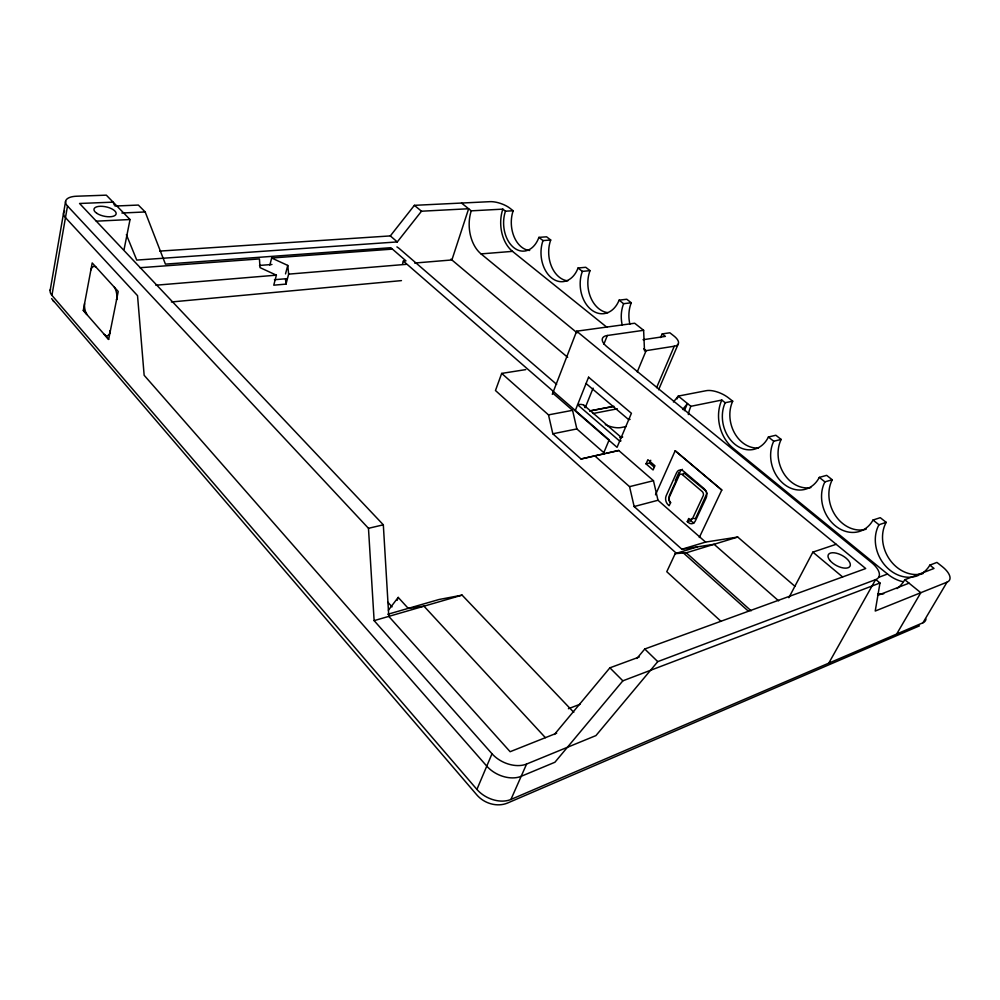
<?xml version="1.0" encoding="UTF-8"?>
<svg xmlns="http://www.w3.org/2000/svg" width="1000" height="1000" viewBox="0 0 1000 1000"><rect width="100%" height="100%" fill="white"/><g stroke="black" fill="none" stroke-linecap="round" stroke-linejoin="round"><path stroke-width="1.5" d="M693.962 518.6L693.962 518.6A3.225 2.425 72.8 0 0 695.925 517.7L706.875 493.45A3.25 2.475 73.6 0 0 706.775 492.612M876.625 580.225L879.987 582.987L875.225 611.038L947.025 582.163A19.775 8.812 29.1 0 0 942.163 566.538L936.938 562.413L929.85 565.125A33.725 28.012 63 0 1 920.275 574.487M50.15 290.425L65.6 201.325M925.987 619.05A19.412 9.15 29.7 0 1 922.95 622.775L510.938 799.45A25.175 17.4 25.8 0 1 476.912 789.412L51.925 295.35L67.5 206A19.9 8.338 12 0 1 76.575 196.225L106.325 195.162L130.037 219.525L124.1 249.35M84.562 303.612A9.675 4.537 82.8 0 0 86.9 314.55L83.287 310.413L92.2 262.95L118.225 291.475L108.637 339.412L104.175 334.312M116.675 299.237L116.538 299.9L116.8 298.575A9.925 4.775 83.1 0 0 114.375 287.262M110 332.562L110.025 330.812L110 332.562A9.787 4.662 82.5 0 1 104.887 335.125M269.85 265.087L271.663 258.012L392.1 249.137M140.013 267.725L259.438 258.925L260.012 267.613L276.375 275.163L273.762 285.188L286 284.1L288.637 274.137L287.762 265.425L271.663 258.012M285.525 273.9L287.762 265.425M402.55 263.675L403.363 261.075L405.962 260.863L390.812 247.712L165.425 264.125L145.188 211.962L138.35 205.062L115 206.038M397.175 600.312L398.212 597.388L408.237 608.375L423.975 606.175L545.388 737.663M525.75 369.613L501.688 373.4L495.475 390.525L676.112 553.062M552.288 394.312L576.65 331.188L634.663 323.237L643.625 330.3L644.513 350.913L674.275 346.225A16.475 6.775 22.3 0 0 673.787 335.863L669.837 332.788L662.225 333.913A28.925 21.65 83.1 0 1 660.35 337.575M603.875 344.162L607.337 335.487L643.625 330.3M585.237 407.7L593.1 388.15M637.263 371.9L646.112 350.662L643.713 348.738M603.362 453.762L609.15 439.888L403.363 261.075M476.912 789.412L492.013 753.763L374.125 620.638L368.475 528.312L67.5 206M656.575 387.65L674.275 346.225M658.6 389.75L678.125 344.212M646.05 463.888L647.887 459.688L654.938 465.763L653.088 469.963L646.05 463.888L649.513 463.075L650.738 460.275M677.038 398.925L678.275 396.087L706.237 390.688A17.038 7.325 23.8 0 1 728.5 397.863L732.7 401.188A30.375 24.175 76.5 0 0 734.488 432.938A30.375 24.175 76.5 0 0 758.487 447.975M510.938 799.45L526.6 764.038L595.938 735.588L657.763 661.625L875.6 579.637A21.525 10.088 28.3 0 0 871.475 562.487L606.875 346.675A17.725 7.55 21.8 0 1 607.337 335.487M684.35 410.662L687.487 403.562L682.625 409.5M655.5 494.825L675.175 450.75L721.787 490.037L699.3 537.5M675.263 480.7L678.975 472.475M687.275 521.6L688.725 518.462L689.575 519.175A3.237 2.425 72.9 0 0 692.487 518.675L703.288 495.562A3.262 2.475 73.7 0 0 702.375 491.7L682.212 474.5A3.225 2.425 74.9 0 0 679.325 475.087L668.9 498.1A3.2 2.375 74.1 0 0 669.775 501.875L670.588 502.612L669.175 505.737L668.275 504.95A6.637 4.925 74.1 0 1 666.162 495.825L676.625 472.663A6.7 5.038 74.9 0 1 683.6 471.213L703.962 488.537A6.787 5.138 73.6 0 1 706.15 497.887L695.225 521.188A6.725 5.038 72.9 0 1 688.188 522.4L687.275 521.6L690.7 520.625L691.675 518.538M697.513 546.85L675.212 553.638L666.775 571.712L720.75 621.112M788.863 597.7L812.862 552.125L836.188 544.288M682.638 474.487L683.213 473.713A3.212 2.425 74.8 0 1 684.375 473.25L706.075 491.1A3.25 2.475 73.6 0 1 706.5 491.812M875.6 579.637L828.775 663.162A20.738 10.8 29.6 0 0 830.163 662.4M896.663 634.05L920.8 592.712L904.788 579.725A40.075 32.713 64.2 0 1 897.013 588.587M922.95 622.775L947.025 582.163M388.387 610.225L398.212 597.388M159.688 251.1L390.325 235.912L414.387 205.338L490 201.663A14.912 5.587 19.1 0 1 509.9 208.212L513.162 210.763A26.975 18.637 86.7 0 0 529.663 250.475M126.375 234.65L136.75 260.075L397.3 241.925L421.5 211.213L468.638 208.75L451.9 259.95L414.625 263.05M673.425 402L678.275 396.087L690.875 406.3L721.812 400.05L725.188 402.725A30.55 24.2 76.6 0 0 735.2 444.525A30.55 24.2 76.6 0 0 768.4 437.013L775.85 435.25L781.162 439.438A31.275 25.412 72.8 0 0 783.688 473.325A31.275 25.412 72.8 0 0 810.837 487.6M554.412 734.463L609.888 667.825L639.175 657.038M636.862 658.487L644.762 649.013L865.713 568.538L576.65 331.188M879.987 582.987L622.863 680.825L554.913 762.25L521.175 776.312A25.463 17.212 25.5 0 1 486.775 766.125L144.15 375.288L137.537 295.663L65.475 217.625A19.812 8.425 11.9 0 1 64.638 210.9M919.45 625.85L507.6 803.012C497.075 807.4 484.3 803.512 476.962 795.062L51.612 298.612M556.675 733.175L510.125 751.712L388.787 616.388L383.325 524.812L79.562 203.475L113.125 202.15L114.275 204.975M877.575 595.438L909.038 583.162M904.788 579.725L934.025 568.45L929.85 565.125M568.413 708.725L580.062 704.237M879.062 577.2L887.513 574.025A39.125 32.487 63 0 0 902.825 581.688M768.4 437.013L773.725 441.238A31.45 25.45 72.9 0 0 784.075 484.212A31.45 25.45 72.9 0 0 819.287 477.4L824.912 481.85A32.5 26.725 68.4 0 0 835.638 526.075A32.5 26.725 68.4 0 0 873.025 520.037L878.962 524.75L886.188 522.35A33.525 27.95 62.7 0 0 890.075 560.1A33.525 27.95 62.7 0 0 923.312 573.438M873.025 520.037L880.263 517.675L886.188 522.35M675.212 553.638L686.3 552.8L737.738 537.05L794.938 586.312M501.688 373.4L548.5 414.875L552.825 433.787L581.025 459L594.738 455.812L629.55 486.65L634.15 506.538L681.888 549.25L705.562 542.087L737.738 537.05M374.125 620.638L462.1 595.125L573.8 712.35M387.8 614.275L438.975 599.513L462.1 595.125M824.912 481.85L832.25 479.775A32.312 26.688 68.2 0 0 835.638 515.875A32.312 26.688 68.2 0 0 866.162 529.212M819.287 477.4L826.65 475.35L832.25 479.775M634.15 506.538L657.987 500.262L705.562 542.087M629.55 486.65L653.462 480.7L657.987 500.262M773.725 441.238L781.162 439.438M368.475 528.312L383.325 524.812M630.1 419.338L628.713 419.663L586.062 383.512M606.362 453.35L618.725 450.475L653.462 480.7M594.738 455.812L618.725 450.475M581.025 459L604.987 453.675L576.85 428.938L572.575 410.312L552.762 393.075M619.712 437.638L622.725 436.987M625.913 426.562L621.413 427.488A17.475 8.162 22.3 0 1 605.325 424.65M725.188 402.725L732.7 401.188M552.825 433.787L576.85 428.938M593.2 413.488L617.337 408.812M589.788 410.95L613.938 406.312M589.975 410.925L612.962 406.512M548.5 414.875L572.575 410.312M621.025 440.85L619.688 441.1L577.612 404.738C580.087 404.162 584.825 403.888 584.963 407.45M681.888 549.25L714.087 544.288L778.637 600.85M643.037 339.725L665.387 336.388L662.225 333.913M461.512 203.05L471.25 210.837L502.837 209.137L505.462 211.188A27.113 18.625 86.7 0 0 513.975 247.775A27.113 18.625 86.7 0 0 538.9 237.375L543.013 240.588A27.675 19.575 85.7 0 0 551.775 278.075A27.675 19.575 85.7 0 0 578.05 268.012L582.362 271.388A28.275 20.575 84.6 0 0 591.388 309.812A28.275 20.575 84.6 0 0 619.113 300.163L623.625 303.7L631.275 302.762A28.763 21.637 83.1 0 0 629.875 324.175M619.113 300.163L626.763 299.237L631.275 302.762M582.362 271.388L590.037 270.637A28.125 20.575 84.6 0 0 607.85 312.675M578.05 268.012L585.737 267.288L590.037 270.637M171.363 301.975L401.463 280.613M274.438 279.725L286.887 278.663M155.85 285.212L276.375 275.163M288.637 274.137L406.225 264.337M471.25 210.837A32.088 21.538 86.4 0 0 481.05 253.9L512.5 251.363L606.938 327.312M259.5 265.438L271.95 264.475M543.013 240.588L550.712 240A27.538 19.575 85.8 0 0 567.837 280.85M538.9 237.375L546.6 236.812L550.712 240M505.462 211.188L513.162 210.763M96.287 221.175L130.037 219.525M121.888 213.012L145.188 211.962M684.375 473.25L685.662 473.638M887.513 574.025L733.112 448.225A35.438 28.075 76.6 0 1 721.812 400.05M481.05 253.9L577.1 332.825M414.387 205.338L421.5 211.213M812.862 552.125L842.6 576.95M450.938 259.15L567.688 357.35M675.175 450.763L721.8 490.05M390.325 235.912L397.3 241.925M583.85 405.175L621.55 437.65M649.513 463.075L654.2 467.113M556.65 384.363L399.637 248.863A15.725 6.55 17.4 0 0 396.912 246.9M690.7 520.625L691.612 521.425A6.713 5.038 72.8 0 0 694.225 522.725M686.3 552.8L751.137 610.812M682.862 552.475L748.525 611.3M644.762 649.013L657.763 661.625M609.888 667.825L622.863 680.825M387.95 602.325L392.038 606.85M83.287 310.413L108.637 339.412M53.038 300.738L53.75 301.562M285.538 279.25L286 284.1M526.6 764.038A25.612 17.113 25.4 0 1 492.013 753.763M51.925 295.35A19.225 9 10.9 0 1 50.525 289.288M670.638 502.837A6.625 4.925 74 0 1 669.8 501.375M669.488 500.575A6.625 4.925 74 0 1 669.6 494.925L680.075 471.8A6.688 5.038 74.9 0 1 682.475 469.363M512.5 251.363A31.45 21.612 86.7 0 1 502.837 209.137M622.25 325.213A28.925 21.65 83.1 0 1 623.625 303.7M90.887 269.962A9.812 4.638 83.3 0 1 95.913 267.013M883.725 593.775A40.075 32.713 64.2 0 1 877.837 593.812M688.337 414.55A36.25 28.138 76.7 0 1 690.875 406.3M918.95 575.138A33.725 28.012 63 0 1 883.95 564.125A33.725 28.012 63 0 1 878.962 524.75M588.575 377.2L575.163 410.9L617.05 447.325L631.413 413.288L588.575 377.2M829.95 560.462A12.275 5.8 28 0 0 849.25 567.112A12.275 5.8 28 0 0 838.312 553.763A12.275 5.8 28 0 0 829.95 560.462M96.838 213.337A11.312 4.775 12.3 0 0 115.625 214.9A11.312 4.775 12.3 0 0 102.7 206.35A11.312 4.775 12.3 0 0 96.838 213.337"/></g></svg>
